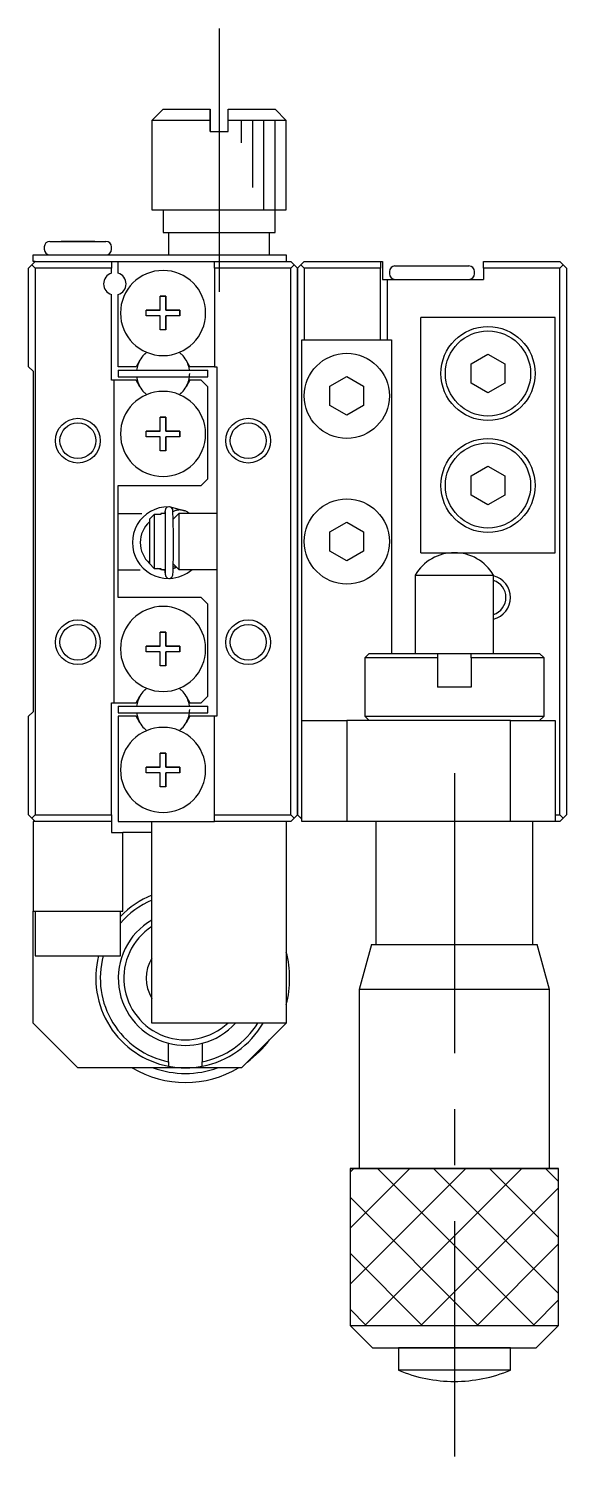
# Model space of a CAD drawing. Extents: x 128 to 393, y 4 to 157.
# Drawn here: x 170.9 to 194.9, y 58.1 to 121.8 of the extents above; entities that cross this region are included whole.
import ezdxf

# ---------------------------------------------------------------- set-up
doc = ezdxf.new("R2010")
doc.units = 0
doc.header["$LTSCALE"] = 10
doc.linetypes.add('CENTER', pattern=[2, 1.25, -0.25, 0.25, -0.25])
doc.linetypes.add('DASHED', pattern=[3.5, 2, -1.5])
doc.layers.get('0').update_dxf_attribs({"linetype": 'CONTINUOUS'})
doc.layers.add('CENTER', color=1, linetype='CENTER')

msp = doc.modelspace()

# ---------------------------------------------------------------- linework, layer by layer
at = {"color": 7, "linetype": 'CONTINUOUS'}
for p, q in [((176.855215, 118.210398), (176.355215, 117.710398)), ((176.855215, 118.210398), (178.955215, 118.210398)), ((178.955215, 117.710398), (178.955215, 118.210398)), ((178.955215, 118.210398), (178.955215, 117.710398)), ((179.755215, 118.210398), (181.855215, 118.210398)), ((179.755215, 117.710398), (179.755215, 118.210398)), ((182.355215, 117.710398), (181.855215, 118.210398)), ((178.955215, 117.710398), (176.355215, 117.710398)), ((176.355215, 117.710398), (176.355215, 113.710398)), ((178.955215, 117.210398), (178.955215, 117.710398)), ((178.955215, 117.710398), (178.955215, 117.210398)), ((182.355215, 117.710398), (179.755215, 117.710398)), ((179.755215, 117.210398), (179.755215, 117.710398)), ((182.355215, 113.710398), (182.355215, 117.710398)), ((178.955215, 117.210398), (179.755215, 117.210398)), ((176.355215, 113.710398), (179.355215, 113.710398)), ((176.355215, 113.710398), (176.855215, 113.710398)), ((176.855215, 113.710398), (181.855215, 113.710398)), ((176.855215, 113.710398), (179.355215, 113.710398)), ((176.855215, 113.710398), (176.855215, 112.710398)), ((179.355215, 113.710398), (181.855215, 113.710398)), ((179.355215, 113.710398), (182.355215, 113.710398)), ((181.855215, 113.710398), (182.355215, 113.710398)), ((181.855215, 112.710398), (181.855215, 113.710398)), ((171.805215, 112.310398), (174.305215, 112.310398)), ((171.805215, 112.310398), (172.930215, 112.310398)), ((172.305215, 112.310398), (172.930215, 112.310398)), ((172.930215, 112.310398), (172.305215, 112.310398)), ((172.930215, 112.310398), (173.180215, 112.310398)), ((173.180215, 112.310398), (172.930215, 112.310398)), ((172.930215, 112.310398), (173.180215, 112.310398)), ((173.180215, 112.310398), (174.305215, 112.310398)), ((173.805215, 112.310398), (173.180215, 112.310398)), ((173.180215, 112.310398), (173.805215, 112.310398)), ((176.855215, 112.710398), (179.355215, 112.710398)), ((176.855215, 112.710398), (177.105215, 112.710398)), ((177.105215, 112.710398), (177.105215, 111.710398)), ((179.355215, 112.710398), (181.855215, 112.710398)), ((181.605215, 112.710398), (181.855215, 112.710398)), ((181.605215, 111.710398), (181.605215, 112.710398)), ((171.055215, 111.410398), (171.055215, 111.710398)), ((171.055215, 111.710398), (172.055215, 111.710398)), ((171.555215, 112.060398), (171.555215, 111.960398)), ((172.055215, 111.710398), (172.255215, 111.710398)), ((172.255215, 111.710398), (173.855215, 111.710398)), ((173.855215, 111.710398), (181.355215, 111.710398)), ((174.555215, 111.960398), (174.555215, 112.060398)), ((181.355215, 111.710398), (182.355215, 111.710398)), ((182.355215, 111.710398), (182.355215, 111.410398)), ((171.005215, 111.260398), (170.855215, 111.110398)), ((170.855215, 106.710398), (170.855215, 111.110398)), ((171.005215, 111.260398), (171.155215, 111.410398)), ((171.155215, 111.110398), (171.005215, 111.260398)), ((171.155215, 111.410398), (171.055215, 111.410398)), ((171.155215, 111.410398), (174.555215, 111.410398)), ((171.155215, 111.110398), (171.155215, 86.710398)), ((174.555215, 111.110398), (171.155215, 111.110398)), ((174.555215, 111.410398), (174.855215, 111.410398)), ((174.555215, 111.410398), (174.555215, 111.110398)), ((174.555215, 110.887367), (174.555215, 111.110398)), ((174.855215, 110.887367), (174.855215, 111.410398)), ((174.855215, 111.410398), (179.155215, 111.410398)), ((179.155215, 111.410398), (182.555215, 111.410398)), ((179.155215, 111.110398), (179.155215, 111.410398)), ((179.155215, 111.110398), (179.155215, 106.710398)), ((182.555215, 111.110398), (179.155215, 111.110398)), ((182.555215, 111.410398), (182.705215, 111.260398)), ((182.705215, 111.260398), (182.555215, 111.110398)), ((182.555215, 86.710398), (182.555215, 111.110398)), ((182.855215, 111.110398), (182.705215, 111.260398)), ((182.855215, 111.110398), (183.005215, 111.260398)), ((182.855215, 86.710398), (182.855215, 111.110398)), ((182.855215, 111.110398), (182.855215, 86.710398)), ((183.005215, 111.260398), (183.155215, 111.410398)), ((183.155215, 111.110398), (183.005215, 111.260398)), ((183.155215, 111.410398), (186.555215, 111.410398)), ((183.155215, 111.110398), (183.155215, 107.910398)), ((186.555215, 111.110398), (183.155215, 111.110398)), ((186.555215, 111.410398), (186.555215, 111.110398)), ((186.555215, 111.410398), (186.655215, 111.410398)), ((186.555215, 107.910398), (186.555215, 111.110398)), ((186.655215, 111.410398), (186.655215, 110.610398)), ((186.955215, 110.960398), (186.955215, 110.860398)), ((187.205215, 111.210398), (188.855215, 111.210398)), ((188.105215, 111.210398), (188.730215, 111.210398)), ((188.730215, 111.210398), (188.980215, 111.210398)), ((188.855215, 111.210398), (190.505215, 111.210398)), ((188.980215, 111.210398), (189.605215, 111.210398)), ((190.755215, 110.860398), (190.755215, 110.960398)), ((191.155215, 111.410398), (194.555215, 111.410398)), ((191.155215, 111.110398), (191.155215, 111.410398)), ((191.155215, 111.110398), (191.155215, 110.610398)), ((194.555215, 111.110398), (191.155215, 111.110398)), ((194.555215, 111.410398), (194.705215, 111.260398)), ((194.705215, 111.260398), (194.555215, 111.110398)), ((194.555215, 86.710398), (194.555215, 111.110398)), ((194.855215, 111.110398), (194.705215, 111.260398)), ((194.855215, 111.110398), (194.855215, 86.710398)), ((186.655215, 110.610398), (186.855215, 110.610398)), ((186.855215, 110.610398), (186.855215, 107.910398)), ((186.855215, 110.610398), (188.055215, 110.610398)), ((188.055215, 110.610398), (189.655215, 110.610398)), ((189.655215, 110.610398), (191.155215, 110.610398)), ((174.555215, 106.110398), (174.555215, 109.933428)), ((174.855215, 106.710398), (174.855215, 109.933428)), ((176.730215, 109.860398), (176.980215, 109.860398)), ((176.730215, 109.235398), (176.730215, 109.860398)), ((176.980215, 109.860398), (176.730215, 109.860398)), ((176.980215, 109.860398), (176.980215, 109.235398)), ((176.980215, 109.235398), (176.980215, 109.860398)), ((176.105215, 109.235398), (176.730215, 109.235398)), ((176.105215, 108.985398), (176.105215, 109.235398)), ((176.730215, 109.235398), (176.105215, 109.235398)), ((176.980215, 109.235398), (177.605215, 109.235398)), ((177.605215, 109.235398), (176.980215, 109.235398)), ((177.605215, 109.235398), (177.605215, 108.985398)), ((177.605215, 108.985398), (177.605215, 109.235398)), ((176.730215, 108.985398), (176.105215, 108.985398)), ((176.730215, 108.360398), (176.730215, 108.985398)), ((176.980215, 108.985398), (176.980215, 108.360398)), ((177.605215, 108.985398), (176.980215, 108.985398)), ((176.980215, 108.360398), (176.980215, 108.985398)), ((188.355215, 98.410398), (188.355215, 108.910398)), ((194.355215, 108.910398), (188.355215, 108.910398)), ((194.355215, 98.410398), (194.355215, 108.910398)), ((176.980215, 108.360398), (176.730215, 108.360398)), ((183.055215, 107.910398), (187.055215, 107.910398)), ((183.055215, 90.910398), (183.055215, 107.910398)), ((187.055215, 107.910398), (187.055215, 93.910398)), ((190.605215, 106.84341), (191.355215, 107.276423)), ((191.355215, 107.276423), (192.105215, 106.84341)), ((170.855215, 106.710398), (171.055215, 106.510398)), ((171.055215, 106.510398), (171.055215, 91.310398)), ((175.653749, 106.710398), (174.855215, 106.710398)), ((174.855215, 106.560398), (178.855215, 106.560398)), ((174.855215, 106.560398), (174.855215, 106.260398)), ((175.824212, 107.005648), (175.653749, 106.710398)), ((178.056681, 106.710398), (177.886219, 107.005648)), ((179.155215, 106.710398), (178.056681, 106.710398)), ((178.855215, 106.260398), (178.855215, 106.560398)), ((179.155215, 106.710398), (179.255215, 106.710398)), ((179.255215, 106.710398), (179.255215, 99.710398)), ((190.605215, 105.977385), (190.605215, 106.84341)), ((192.105215, 106.84341), (192.105215, 105.977385)), ((174.655215, 106.110398), (174.555215, 106.110398)), ((174.655215, 106.110398), (174.655215, 91.710398)), ((175.653749, 106.110398), (174.655215, 106.110398)), ((174.855215, 106.260398), (178.855215, 106.260398)), ((174.855215, 106.260398), (175.674203, 106.260398)), ((175.605215, 106.260398), (175.674203, 106.260398)), ((175.605215, 106.260398), (175.674203, 106.260398)), ((175.605215, 106.260398), (175.674203, 106.260398)), ((175.605215, 106.260398), (175.674203, 106.260398)), ((175.605215, 106.260398), (175.674203, 106.260398)), ((175.605215, 106.260398), (175.674203, 106.260398)), ((175.605215, 106.260398), (175.674203, 106.260398)), ((175.605215, 106.260398), (178.105215, 106.260398)), ((175.605215, 106.260398), (175.674203, 106.260398)), ((175.605215, 106.260398), (175.674203, 106.260398)), ((175.605215, 106.260398), (175.674203, 106.260398)), ((175.605215, 106.260398), (175.674203, 106.260398)), ((175.605215, 106.260398), (175.674203, 106.260398)), ((175.605215, 106.260398), (175.674203, 106.260398)), ((175.824212, 105.815148), (175.653749, 106.110398)), ((178.056681, 106.110398), (177.886219, 105.815148)), ((178.036228, 106.260398), (178.105215, 106.260398)), ((178.036228, 106.260398), (178.855215, 106.260398)), ((178.036228, 106.260398), (178.105215, 106.260398)), ((178.555215, 106.110398), (178.056681, 106.110398)), ((178.855215, 105.810398), (178.555215, 106.110398)), ((184.305215, 105.84341), (185.055215, 106.276423)), ((184.305215, 104.977385), (184.305215, 105.84341)), ((185.055215, 106.276423), (185.805215, 105.84341)), ((185.805215, 105.84341), (185.805215, 104.977385)), ((191.355215, 105.544372), (190.605215, 105.977385)), ((192.105215, 105.977385), (191.355215, 105.544372)), ((178.855215, 101.710398), (178.855215, 105.810398)), ((185.055215, 104.544372), (184.305215, 104.977385)), ((185.805215, 104.977385), (185.055215, 104.544372)), ((176.730215, 104.460398), (176.980215, 104.460398)), ((176.730215, 103.835398), (176.730215, 104.460398)), ((176.980215, 104.460398), (176.730215, 104.460398)), ((176.980215, 104.460398), (176.980215, 103.835398)), ((176.980215, 103.835398), (176.980215, 104.460398)), ((176.105215, 103.835398), (176.730215, 103.835398)), ((176.105215, 103.585398), (176.105215, 103.835398)), ((176.730215, 103.835398), (176.105215, 103.835398)), ((176.730215, 103.585398), (176.105215, 103.585398)), ((176.730215, 102.960398), (176.730215, 103.585398)), ((176.980215, 103.835398), (177.605215, 103.835398)), ((177.605215, 103.835398), (176.980215, 103.835398)), ((176.980215, 103.585398), (176.980215, 102.960398)), ((177.605215, 103.585398), (176.980215, 103.585398)), ((176.980215, 102.960398), (176.980215, 103.585398)), ((177.605215, 103.835398), (177.605215, 103.585398)), ((177.605215, 103.585398), (177.605215, 103.835398)), ((176.980215, 102.960398), (176.730215, 102.960398)), ((190.605215, 101.84341), (191.355215, 102.276423)), ((191.355215, 102.276423), (192.105215, 101.84341)), ((174.855215, 101.410398), (178.555215, 101.410398)), ((174.855215, 96.410398), (174.855215, 101.410398)), ((178.555215, 101.410398), (178.855215, 101.710398)), ((190.605215, 100.977385), (190.605215, 101.84341)), ((192.105215, 101.84341), (192.105215, 100.977385)), ((191.355215, 100.544372), (190.605215, 100.977385)), ((192.105215, 100.977385), (191.355215, 100.544372)), ((175.909449, 100.140398), (174.855215, 100.140398)), ((176.455215, 100.110398), (176.255215, 99.900347)), ((176.455215, 100.110398), (176.455215, 97.710398)), ((176.755215, 100.110398), (176.455215, 100.110398)), ((176.755215, 100.160398), (176.755215, 100.110398)), ((176.955215, 100.160398), (176.755215, 100.160398)), ((176.94225, 100.240645), (176.938504, 100.160632)), ((176.966626, 100.363843), (176.94225, 100.240645)), ((176.953596, 100.250908), (176.953596, 97.471253)), ((176.955215, 100.160398), (176.955215, 98.910398)), ((176.959054, 100.156559), (176.955215, 100.160398)), ((177.035794, 100.437395), (176.966626, 100.363843)), ((177.13497, 100.460727), (177.035794, 100.437395)), ((177.231775, 100.423959), (177.13497, 100.460727)), ((177.84006, 100.270356), (177.150404, 100.459132)), ((177.290655, 100.34095), (177.231775, 100.423959)), ((177.317777, 100.25573), (177.304733, 100.249597)), ((177.555215, 100.160398), (177.315487, 99.92067)), ((177.348501, 100.268859), (177.317777, 100.25573)), ((177.379834, 100.280439), (177.348501, 100.268859)), ((177.411698, 100.290441), (177.379834, 100.280439)), ((177.444015, 100.29884), (177.411698, 100.290441)), ((177.476705, 100.305616), (177.444015, 100.29884)), ((177.509688, 100.310754), (177.476705, 100.305616)), ((177.542884, 100.314239), (177.509688, 100.310754)), ((177.57621, 100.316064), (177.542884, 100.314239)), ((177.555215, 100.160398), (177.555215, 97.660398)), ((179.255215, 100.160398), (177.555215, 100.160398)), ((177.609585, 100.316225), (177.57621, 100.316064)), ((177.642927, 100.31472), (177.609585, 100.316225)), ((177.676154, 100.311553), (177.642927, 100.31472)), ((177.709184, 100.306732), (177.676154, 100.311553)), ((177.741936, 100.300269), (177.709184, 100.306732)), ((177.77433, 100.292178), (177.741936, 100.300269)), ((177.806286, 100.28248), (177.77433, 100.292178)), ((177.837725, 100.271199), (177.806286, 100.28248)), ((177.86857, 100.25836), (177.837725, 100.271199)), ((177.898744, 100.243996), (177.86857, 100.25836)), ((177.928171, 100.228142), (177.898744, 100.243996)), ((177.955292, 100.211786), (177.928171, 100.228142)), ((177.940439, 100.167167), (177.937028, 100.160398)), ((177.943547, 100.173542), (177.940439, 100.167167)), ((177.94634, 100.179496), (177.943547, 100.173542)), ((177.948808, 100.185008), (177.94634, 100.179496)), ((177.959288, 100.205516), (177.947679, 100.160409)), ((177.950939, 100.190056), (177.948808, 100.185008)), ((177.952728, 100.194621), (177.950939, 100.190056)), ((177.954166, 100.198686), (177.952728, 100.194621)), ((177.955248, 100.202234), (177.954166, 100.198686)), ((177.954347, 100.212063), (177.955133, 100.211875)), ((177.955133, 100.211875), (177.955728, 100.211386)), ((177.95581, 100.204486), (177.955248, 100.202234)), ((177.955728, 100.211386), (177.956131, 100.210597)), ((177.95618, 100.206452), (177.95581, 100.204486)), ((177.956131, 100.210597), (177.95634, 100.209511)), ((177.956357, 100.208128), (177.95618, 100.206452)), ((177.95634, 100.209511), (177.956357, 100.208128)), ((178.016442, 100.160417), (177.96292, 100.197247)), ((176.255215, 99.900347), (176.255215, 97.920448)), ((179.255215, 99.710398), (179.255215, 98.110398)), ((184.305215, 99.34341), (185.055215, 99.776423)), ((185.055215, 99.776423), (185.805215, 99.34341)), ((176.955215, 98.910398), (176.955215, 97.660398)), ((184.305215, 98.477385), (184.305215, 99.34341)), ((185.805215, 99.34341), (185.805215, 98.477385)), ((185.055215, 98.044372), (184.305215, 98.477385)), ((185.805215, 98.477385), (185.055215, 98.044372)), ((188.355215, 98.410398), (194.355215, 98.410398)), ((174.855215, 97.640398), (175.840429, 97.640398)), ((176.255215, 97.920448), (176.455215, 97.710398)), ((176.455215, 97.710398), (176.755215, 97.710398)), ((176.756849, 97.656435), (176.602862, 97.710163)), ((176.6185, 97.703683), (176.625215, 97.710398)), ((176.632544, 97.710127), (176.632839, 97.697843)), ((176.675489, 97.697619), (176.669323, 97.684259)), ((176.683115, 97.710398), (176.675489, 97.697619)), ((176.755215, 97.710398), (176.755215, 97.660398)), ((176.755215, 97.660398), (176.955215, 97.660398)), ((176.936515, 97.620257), (176.756849, 97.656435)), ((176.818923, 97.660268), (176.838658, 97.636577)), ((176.935381, 97.660234), (176.93895, 97.549965)), ((176.93895, 97.549965), (176.94482, 97.446287)), ((176.955215, 97.660398), (176.962344, 97.667526)), ((177.459796, 97.755696), (177.313159, 97.689983)), ((177.444362, 97.771243), (177.314594, 97.75732)), ((177.317185, 97.898428), (177.555215, 97.660398)), ((177.555215, 97.660398), (179.255215, 97.660398)), ((179.255215, 98.110398), (179.255215, 91.110398)), ((176.94482, 97.446287), (176.972761, 97.34713)), ((176.972761, 97.34713), (177.051042, 97.276893)), ((177.051042, 97.276893), (177.155848, 97.264026)), ((177.155848, 97.264026), (177.249178, 97.313731)), ((177.249178, 97.313731), (177.297223, 97.405321)), ((188.105215, 97.410398), (189.855215, 97.410398)), ((188.105215, 97.410398), (188.105215, 93.910398)), ((189.855215, 97.410398), (191.605215, 97.410398)), ((191.605215, 93.910398), (191.605215, 97.410398)), ((178.555215, 96.410398), (174.855215, 96.410398)), ((178.855215, 96.110398), (178.555215, 96.410398)), ((178.855215, 92.010398), (178.855215, 96.110398)), ((176.730215, 94.860398), (176.980215, 94.860398)), ((176.730215, 94.235398), (176.730215, 94.860398)), ((176.980215, 94.860398), (176.730215, 94.860398)), ((176.980215, 94.860398), (176.980215, 94.235398)), ((176.980215, 94.235398), (176.980215, 94.860398)), ((176.105215, 94.235398), (176.730215, 94.235398)), ((176.105215, 93.985398), (176.105215, 94.235398)), ((176.730215, 94.235398), (176.105215, 94.235398)), ((176.730215, 93.985398), (176.105215, 93.985398)), ((176.730215, 93.360398), (176.730215, 93.985398)), ((176.980215, 94.235398), (177.605215, 94.235398)), ((177.605215, 94.235398), (176.980215, 94.235398)), ((176.980215, 93.985398), (176.980215, 93.360398)), ((177.605215, 93.985398), (176.980215, 93.985398)), ((176.980215, 93.360398), (176.980215, 93.985398)), ((177.605215, 94.235398), (177.605215, 93.985398)), ((177.605215, 93.985398), (177.605215, 94.235398)), ((186.055215, 93.910398), (185.855215, 93.710398)), ((186.055215, 93.910398), (189.105215, 93.910398)), ((189.105075, 93.910398), (189.755178, 93.910398)), ((189.105215, 93.910398), (189.105215, 93.710398)), ((189.755178, 93.910398), (189.955252, 93.910398)), ((189.955252, 93.910398), (190.605356, 93.910398)), ((190.605215, 93.710398), (190.605215, 93.910398)), ((190.605215, 93.910398), (193.655215, 93.910398)), ((193.855215, 93.710398), (193.655215, 93.910398)), ((176.980215, 93.360398), (176.730215, 93.360398)), ((189.105215, 93.710398), (185.855215, 93.710398)), ((185.855215, 93.710398), (185.855215, 91.110398)), ((189.105215, 93.710398), (189.105215, 92.410398)), ((193.855215, 93.710398), (190.605215, 93.710398)), ((190.605215, 93.710398), (190.605215, 92.410398)), ((193.855215, 91.110398), (193.855215, 93.710398)), ((175.653749, 91.710398), (175.824212, 92.005648)), ((177.886219, 92.005648), (178.056681, 91.710398)), ((178.555215, 91.710398), (178.855215, 92.010398)), ((190.605215, 92.410398), (189.105215, 92.410398)), ((171.055215, 91.310398), (170.855215, 91.110398)), ((174.555215, 91.710398), (174.655215, 91.710398)), ((174.555215, 86.710398), (174.555215, 91.710398)), ((174.655215, 91.710398), (175.653749, 91.710398)), ((174.855215, 91.560398), (178.855215, 91.560398)), ((174.855215, 91.560398), (174.855215, 91.260398)), ((174.855215, 91.260398), (178.855215, 91.260398)), ((174.855215, 91.260398), (175.674203, 91.260398)), ((175.605215, 91.260398), (175.674203, 91.260398)), ((175.605215, 91.260398), (175.674203, 91.260398)), ((175.605215, 91.260398), (175.674203, 91.260398)), ((175.605215, 91.260398), (175.674203, 91.260398)), ((175.605215, 91.260398), (175.674203, 91.260398)), ((175.605215, 91.260398), (175.674203, 91.260398)), ((175.605215, 91.260398), (175.674203, 91.260398)), ((175.605215, 91.260398), (178.105215, 91.260398)), ((175.605215, 91.260398), (175.674203, 91.260398)), ((175.605215, 91.260398), (175.674203, 91.260398)), ((175.605215, 91.260398), (175.674203, 91.260398)), ((175.605215, 91.260398), (175.674203, 91.260398)), ((175.605215, 91.260398), (175.674203, 91.260398)), ((175.605215, 91.260398), (175.674203, 91.260398)), ((178.036228, 91.260398), (178.105215, 91.260398)), ((178.036228, 91.260398), (178.105215, 91.260398)), ((178.036228, 91.260398), (178.105215, 91.260398)), ((178.036228, 91.260398), (178.855215, 91.260398)), ((178.036228, 91.260398), (178.105215, 91.260398)), ((178.036228, 91.260398), (178.105215, 91.260398)), ((178.036228, 91.260398), (178.105215, 91.260398)), ((178.056681, 91.710398), (178.555215, 91.710398)), ((178.855215, 91.260398), (178.855215, 91.560398)), ((170.855215, 86.710398), (170.855215, 91.110398)), ((174.855215, 91.110398), (174.855215, 86.410398)), ((175.653749, 91.110398), (174.855215, 91.110398)), ((175.824212, 90.815148), (175.653749, 91.110398)), ((178.056681, 91.110398), (177.886219, 90.815148)), ((179.155215, 91.110398), (178.056681, 91.110398)), ((179.155215, 86.710398), (179.155215, 91.110398)), ((179.255215, 91.110398), (179.155215, 91.110398)), ((183.055215, 86.410398), (183.055215, 90.910398)), ((183.055215, 90.910398), (185.055215, 90.910398)), ((185.055215, 90.910398), (185.055215, 86.410398)), ((192.355215, 90.910398), (185.055215, 90.910398)), ((185.855215, 91.110398), (189.855215, 91.110398)), ((185.855215, 91.110398), (186.055215, 90.910398)), ((189.855215, 91.110398), (193.855215, 91.110398)), ((192.355215, 86.410398), (192.355215, 90.910398)), ((192.355215, 90.910398), (194.355215, 90.910398)), ((193.655215, 90.910398), (193.855215, 91.110398)), ((194.355215, 90.910398), (194.355215, 86.410398)), ((176.730215, 89.460398), (176.980215, 89.460398)), ((176.730215, 88.835398), (176.730215, 89.460398)), ((176.980215, 89.460398), (176.730215, 89.460398)), ((176.980215, 89.460398), (176.980215, 88.835398)), ((176.980215, 88.835398), (176.980215, 89.460398)), ((176.105215, 88.835398), (176.730215, 88.835398)), ((176.105215, 88.585398), (176.105215, 88.835398)), ((176.730215, 88.835398), (176.105215, 88.835398)), ((176.980215, 88.835398), (177.605215, 88.835398)), ((177.605215, 88.835398), (176.980215, 88.835398)), ((177.605215, 88.835398), (177.605215, 88.585398)), ((177.605215, 88.585398), (177.605215, 88.835398)), ((176.730215, 88.585398), (176.105215, 88.585398)), ((176.730215, 87.960398), (176.730215, 88.585398)), ((176.980215, 88.585398), (176.980215, 87.960398)), ((177.605215, 88.585398), (176.980215, 88.585398)), ((176.980215, 87.960398), (176.980215, 88.585398)), ((176.980215, 87.960398), (176.730215, 87.960398)), ((170.855215, 86.710398), (171.005215, 86.560398)), ((171.005215, 86.560398), (171.155215, 86.710398)), ((171.155215, 86.710398), (174.555215, 86.710398)), ((174.555215, 86.710398), (174.555215, 86.410398)), ((179.155215, 86.710398), (182.555215, 86.710398)), ((179.155215, 86.410398), (179.155215, 86.710398)), ((182.555215, 86.710398), (182.705215, 86.560398)), ((182.855215, 86.710398), (182.705215, 86.560398)), ((183.005215, 86.560398), (182.855215, 86.710398)), ((194.355215, 86.710398), (194.555215, 86.710398)), ((194.555215, 86.710398), (194.705215, 86.560398)), ((194.705215, 86.560398), (194.855215, 86.710398)), ((171.155215, 86.410398), (171.005215, 86.560398)), ((171.055215, 86.410398), (171.055215, 82.410398)), ((171.155215, 86.410398), (171.055215, 86.410398)), ((174.555215, 86.410398), (171.155215, 86.410398)), ((174.555215, 86.410398), (174.555215, 85.910398)), ((174.855215, 86.410398), (179.155215, 86.410398)), ((176.355215, 77.410398), (176.355215, 86.410398)), ((182.555215, 86.410398), (179.155215, 86.410398)), ((182.355215, 86.410398), (182.355215, 77.410398)), ((182.705215, 86.560398), (182.555215, 86.410398)), ((183.005215, 86.560398), (183.055215, 86.610398)), ((183.055215, 86.510398), (183.005215, 86.560398)), ((185.055215, 86.410398), (183.055215, 86.410398)), ((192.355215, 86.410398), (185.055215, 86.410398)), ((186.355215, 86.410398), (186.355215, 80.910398)), ((194.355215, 86.410398), (192.355215, 86.410398)), ((193.355215, 80.910398), (193.355215, 86.410398)), ((194.555215, 86.410398), (194.355215, 86.410398)), ((194.705215, 86.560398), (194.555215, 86.410398)), ((174.555215, 85.910398), (175.055215, 85.910398)), ((175.055215, 82.410398), (175.055215, 85.910398)), ((176.355215, 85.910398), (175.055215, 85.910398)), ((171.055215, 82.410398), (175.055215, 82.410398)), ((171.055215, 77.410398), (171.055215, 82.410398)), ((171.155215, 82.410398), (171.155215, 80.410398)), ((174.955215, 80.410398), (174.955215, 82.410398)), ((171.155215, 80.410398), (174.955215, 80.410398)), ((186.155215, 80.910398), (185.605215, 78.910398)), ((186.155215, 80.910398), (189.855215, 80.910398)), ((189.855215, 80.910398), (193.555215, 80.910398)), ((194.105215, 78.910398), (193.555215, 80.910398)), ((194.105215, 78.910398), (185.605215, 78.910398)), ((185.605215, 78.910398), (185.605215, 70.910398)), ((194.105215, 70.910398), (194.105215, 78.910398)), ((171.055215, 77.410398), (173.055215, 75.410398)), ((182.355215, 77.410398), (176.355215, 77.410398)), ((180.355215, 75.410398), (182.355215, 77.410398)), ((177.105215, 75.685146), (177.105215, 76.50566)), ((178.605215, 76.50566), (178.605215, 75.685146)), ((177.855215, 75.410398), (173.055215, 75.410398)), ((177.105215, 75.685146), (177.105215, 75.481339)), ((180.355215, 75.410398), (177.855215, 75.410398)), ((178.605215, 75.481339), (178.605215, 75.685146)), ((185.205215, 70.910398), (194.505215, 70.910398)), ((185.205215, 70.910398), (185.205215, 63.910398)), ((194.505215, 63.910398), (194.505215, 70.910398)), ((185.205215, 63.910398), (189.855215, 63.910398)), ((185.205215, 63.910398), (186.205215, 62.910398)), ((189.855215, 63.910398), (194.505215, 63.910398)), ((193.505215, 62.910398), (194.505215, 63.910398)), ((186.205215, 62.910398), (189.855215, 62.910398)), ((186.205215, 62.910398), (187.355215, 62.910398)), ((187.355215, 62.910398), (192.355215, 62.910398)), ((189.855215, 62.910398), (187.355215, 62.910398)), ((187.355215, 62.910398), (187.355215, 61.910398)), ((189.855215, 62.910398), (193.505215, 62.910398)), ((192.355215, 62.910398), (189.855215, 62.910398)), ((192.355215, 62.910398), (193.505215, 62.910398)), ((192.355215, 61.910398), (192.355215, 62.910398)), ((189.855215, 61.910398), (187.355215, 61.910398)), ((192.355215, 61.910398), (189.855215, 61.910398))]:
    msp.add_line(p, q, dxfattribs=at)
at = {"color": 3, "linetype": 'CONTINUOUS'}
for p, q in [((180.355215, 116.710398), (180.355215, 117.710398)), ((180.855215, 114.710398), (180.855215, 117.710398)), ((181.355215, 113.710398), (181.355215, 117.710398)), ((181.855215, 113.710398), (181.855215, 117.710398)), ((185.205215, 70.750033), (185.36558, 70.910398)), ((185.205215, 68.250033), (187.86558, 70.910398)), ((185.205215, 65.750033), (190.36558, 70.910398)), ((185.86558, 63.910398), (192.86558, 70.910398)), ((186.423989, 70.910398), (193.423989, 63.910398)), ((188.923989, 70.910398), (194.505215, 65.329172)), ((191.423989, 70.910398), (194.505215, 67.829172)), ((193.923989, 70.910398), (194.505215, 70.329172)), ((185.205215, 69.629172), (190.923989, 63.910398)), ((188.36558, 63.910398), (194.505215, 70.050033)), ((185.205215, 67.129172), (188.423989, 63.910398)), ((190.86558, 63.910398), (194.505215, 67.550033)), ((193.36558, 63.910398), (194.505215, 65.050033)), ((185.205215, 64.629172), (185.923989, 63.910398))]:
    msp.add_line(p, q, dxfattribs=at)
at = {"color": 3, "linetype": 'DASHED'}
for p, q in [((194.505215, 70.910398), (185.205215, 70.910398)), ((185.205215, 70.910398), (185.205215, 63.910398)), ((194.505215, 63.910398), (194.505215, 70.910398)), ((185.205215, 63.910398), (194.505215, 63.910398))]:
    msp.add_line(p, q, dxfattribs=at)
at = {"color": 7, "linetype": 'CONTINUOUS'}
for centre, radius in [((191.355215, 106.410398), 2.1), ((191.355215, 106.410398), 1.9), ((185.055215, 105.410398), 1.9), ((173.055215, 103.410398), 0.8), ((180.655215, 103.410398), 0.8), ((191.355215, 101.410398), 2.1), ((191.355215, 101.410398), 1.9), ((185.055215, 98.910398), 1.9), ((173.055215, 94.410398), 0.8), ((180.655215, 94.410398), 0.8)]:
    msp.add_circle(centre, radius, dxfattribs=at)
at = {"color": 3, "linetype": 'CONTINUOUS'}
for centre in [(173.055215, 103.410398), (180.655215, 103.410398), (173.055215, 94.410398), (180.655215, 94.410398)]:
    msp.add_circle(centre, 1, dxfattribs=at)
at = {"color": 7, "linetype": 'CONTINUOUS'}
for centre, radius, start, end in [((171.805215, 112.060398), 0.25, 90, 180), ((174.305215, 112.060398), 0.25, 0, 90), ((171.805215, 111.960398), 0.25, 180, 270), ((174.305215, 111.960398), 0.25, 270, 0), ((176.855215, 109.110398), 1.9, 270, 180), ((187.205215, 110.960398), 0.25, 90, 180), ((190.505215, 110.960398), 0.25, 0, 90), ((174.705215, 110.410398), 0.5, 107.457603, 252.542397), ((174.705215, 110.410398), 0.5, 287.457603, 72.542397), ((187.205215, 110.860398), 0.25, 180, 270), ((190.505215, 110.860398), 0.25, 270, 0), ((176.855215, 109.110398), 1.9, 180, 270), ((176.855215, 106.410398), 1.1905, 135, 150), ((176.946215, 106.318257), 1.32, 128.260088, 134.965001), ((176.855215, 106.410399), 1.1905, 127.543078, 134.642946), ((176.855215, 106.410399), 1.1905, 44.999966, 52.456922), ((176.764215, 106.318257), 1.32, 45.034999, 51.739912), ((176.855215, 106.410398), 1.1905, 30, 45), ((176.855215, 106.410399), 1.1905, 150.000042, 172.761629), ((176.855215, 106.410399), 1.1905, 7.238411, 30), ((176.855215, 106.410399), 1.1905, 187.238411, 210), ((176.855215, 106.410399), 1.1905, 329.999958, 0), ((176.855215, 103.710398), 1.9, 270, 180), ((176.855215, 106.410398), 1.1905, 210, 225), ((176.946215, 106.502538), 1.32, 225.034999, 231.739912), ((176.855215, 106.410399), 1.1905, 225.000034, 232.457024), ((176.855215, 106.410399), 1.1905, 307.542976, 314.643568), ((176.764215, 106.502538), 1.32, 308.260088, 314.965001), ((176.855215, 106.410398), 1.1905, 315, 330), ((176.855215, 103.710398), 1.9, 180, 270), ((177.08898, 98.861039), 1.599335, 89.436236, 270.629192), ((141.012673, 98.791962), 36.311036, 357.81146429, 2.44491555), ((177.088954, 98.862643), 1.250326, 131.833987, 228.168466), ((189.855215, 96.379148), 2.03125, 90, 149.489763), ((189.855215, 96.379148), 2.03125, 30.510237, 90), ((177.094869, 98.853352), 1.591473, 271.97534, 311.422501), ((191.355215, 96.410398), 0.8, 288.209957, 71.790043), ((176.855215, 94.110398), 1.9, 270, 180), ((176.855215, 94.110398), 1.9, 180, 270), ((176.855215, 91.410399), 1.1905, 150.000042, 172.761643), ((176.855215, 91.410398), 1.1905, 135, 150), ((176.946215, 91.318257), 1.32, 128.260088, 134.965001), ((176.855215, 91.410399), 1.1905, 127.543078, 134.642946), ((176.855215, 91.410399), 1.1905, 44.999966, 52.456922), ((176.764215, 91.318257), 1.32, 45.034999, 51.739912), ((176.855215, 91.410398), 1.1905, 30, 45), ((176.855215, 91.410399), 1.1905, 7.238411, 30), ((176.855215, 91.410399), 1.1905, 187.238411, 210.000042), ((176.855215, 91.410399), 1.1905, 329.999958, 0), ((176.855215, 88.710398), 1.9, 270, 180), ((176.855215, 91.410398), 1.1905, 210, 225), ((176.946215, 91.502538), 1.32, 225.034999, 231.739912), ((176.855215, 91.410399), 1.1905, 225.000034, 232.457024), ((176.855215, 91.410399), 1.1905, 307.542976, 314.643568), ((176.764215, 91.502538), 1.32, 308.260088, 314.965001), ((176.855215, 91.410398), 1.1905, 315, 330), ((176.855215, 88.710398), 1.9, 180, 270), ((177.855215, 79.410398), 4, 112.024313, 136.468848), ((177.855215, 79.410398), 3.8, 113.249563, 139.743387), ((177.855215, 79.410398), 3, 120, 255.522488), ((177.855215, 79.410398), 3, 120, 255.522488), ((177.855215, 79.410398), 4, 165.522488, 259.193077), ((177.855215, 79.410398), 3.8, 164.742477, 258.616887), ((177.855215, 79.410398), 4.65, 0, 14.592551), ((177.855215, 79.410398), 1.75, 148.997281, 211.002719), ((177.855215, 79.410398), 4.65, 345.407449, 0), ((177.855215, 79.410398), 3, 284.477512, 318.189685), ((177.855215, 79.410398), 4, 280.806923, 330), ((177.855215, 79.410398), 3.8, 281.383113, 328.243136), ((177.855215, 79.410398), 3, 284.477512, 318.189685), ((177.855215, 79.410398), 3, 255.522488, 284.477512), ((177.855215, 79.410398), 4.65, 306.275393, 323.724607), ((177.855215, 79.410398), 4.65, 239.340738, 300.659262), ((177.855215, 79.410398), 4.25, 250.250077, 289.749923), ((177.855215, 79.410398), 4, 259.193077, 280.806923), ((189.855215, 67.910398), 6.5, 247.380135, 270), ((189.855215, 67.910398), 6.5, 270, 292.619865)]:
    msp.add_arc(centre, radius, start, end, dxfattribs=at)
at = {"color": 3, "linetype": 'CONTINUOUS'}
for centre, radius, start, end in [((191.355215, 96.410398), 1, 284.477512, 75.522488), ((177.855215, 79.410398), 3, 120, 255.522488), ((177.855215, 79.410398), 2.75, 123.055731, 313.341758), ((177.855215, 79.410398), 3, 284.477512, 318.189685)]:
    msp.add_arc(centre, radius, start, end, dxfattribs=at)
at = {"layer": 'CENTER', "color": 1, "linetype": 'CENTER'}
for p, q in [((179.355215, 121.810398), (179.355215, 110.060398)), ((189.855215, 88.560398), (189.855215, 58.060398))]:
    msp.add_line(p, q, dxfattribs=at)

doc.saveas('drawing.dxf')
